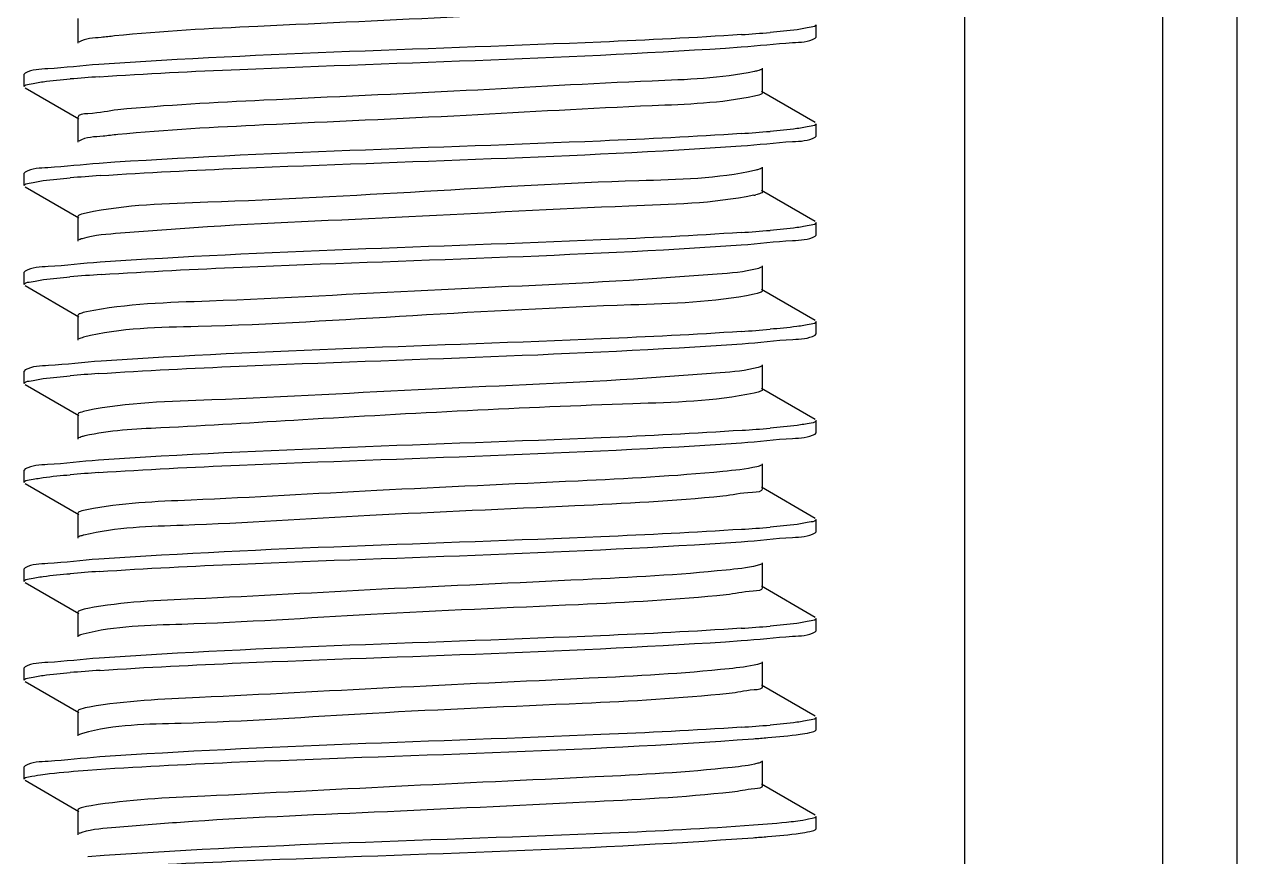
# Model space of a CAD drawing. Extents: x 27938 to 1507990, y 110129 to 923079.
# Drawn here: x 455313.4 to 455605.1, y 382202.7 to 382403 of the extents above; entities that cross this region are included whole.
import ezdxf

# ---------------------------------------------------------------- set-up
doc = ezdxf.new("R2010")
doc.units = 0
doc.header["$LTSCALE"] = 1000
doc.header["$MEASUREMENT"] = 0

msp = doc.modelspace()

# ---------------------------------------------------------------- linework, layer by layer
at = {"linetype": 'Continuous'}
for p, q in [((455539.58, 383675.04), (455539.58, 378934.02)), ((455587.2, 383675.04), (455587.2, 378934.02)), ((455605.06, 383675.04), (455605.06, 378934.02)), ((455326.24, 382404.39), (455326.24, 382398.44)), ((455503.86, 382399.92), (455503.86, 382402.9)), ((455503.86, 382399.92), (455503.86, 382402.9)), ((455503.63, 382399.66), (455503.86, 382399.92)), ((455313.58, 382391.26), (455313.35, 382390.99)), ((455313.35, 382388.02), (455313.35, 382390.99)), ((455313.35, 382388.02), (455313.35, 382390.99)), ((455490.97, 382386.53), (455490.97, 382392.48)), ((455313.58, 382387.76), (455326.5, 382380.27)), ((455503.63, 382379.35), (455490.71, 382386.83)), ((455326.24, 382380.58), (455326.24, 382374.62)), ((455503.86, 382376.11), (455503.86, 382379.09)), ((455503.86, 382376.11), (455503.86, 382379.09)), ((455503.63, 382375.85), (455503.86, 382376.11)), ((455313.58, 382367.44), (455313.35, 382367.18)), ((455313.35, 382364.2), (455313.35, 382367.18)), ((455313.35, 382364.2), (455313.35, 382367.18)), ((455490.97, 382362.72), (455490.97, 382368.67)), ((455313.58, 382363.94), (455326.5, 382356.46)), ((455503.63, 382355.54), (455490.71, 382363.02)), ((455326.24, 382356.76), (455326.24, 382350.81)), ((455503.86, 382352.3), (455503.86, 382355.28)), ((455503.86, 382352.3), (455503.86, 382355.28)), ((455503.63, 382352.04), (455503.86, 382352.3)), ((455313.58, 382343.63), (455313.35, 382343.37)), ((455313.35, 382340.39), (455313.35, 382343.37)), ((455313.35, 382340.39), (455313.35, 382343.37)), ((455490.97, 382338.9), (455490.97, 382344.86)), ((455313.58, 382340.13), (455326.5, 382332.65)), ((455489.67, 382338.23), (455488.93, 382338.06)), ((455503.63, 382331.72), (455490.71, 382339.21)), ((455326.24, 382332.95), (455326.24, 382327)), ((455503.86, 382328.49), (455503.86, 382331.46)), ((455503.86, 382328.49), (455503.86, 382331.46)), ((455503.63, 382328.22), (455503.86, 382328.49)), ((455313.58, 382319.82), (455313.35, 382319.56)), ((455490.97, 382315.09), (455490.97, 382321.04)), ((455313.35, 382316.58), (455313.35, 382319.56)), ((455313.35, 382316.58), (455313.35, 382319.56)), ((455313.58, 382316.32), (455326.5, 382308.84)), ((455489.95, 382314.49), (455488.97, 382314.25)), ((455503.63, 382307.91), (455490.71, 382315.39)), ((455326.24, 382309.14), (455326.24, 382303.18)), ((455503.86, 382304.67), (455503.86, 382307.65)), ((455503.86, 382304.67), (455503.86, 382307.65)), ((455503.63, 382304.41), (455503.86, 382304.67)), ((455490.97, 382291.28), (455490.97, 382297.23)), ((455313.58, 382296), (455313.35, 382295.74)), ((455313.35, 382292.77), (455313.35, 382295.74)), ((455313.35, 382292.77), (455313.35, 382295.74)), ((455313.58, 382292.51), (455326.5, 382285.02)), ((455503.63, 382284.1), (455490.71, 382291.58)), ((455326.24, 382285.33), (455326.24, 382279.37)), ((455503.86, 382280.86), (455503.86, 382283.84)), ((455503.86, 382280.86), (455503.86, 382283.84)), ((455503.63, 382280.6), (455503.86, 382280.86)), ((455490.97, 382267.47), (455490.97, 382273.42)), ((455313.58, 382272.19), (455313.35, 382271.93)), ((455313.35, 382268.95), (455313.35, 382271.93)), ((455313.35, 382268.95), (455313.35, 382271.93)), ((455313.58, 382268.69), (455326.5, 382261.21)), ((455503.63, 382260.28), (455490.71, 382267.77)), ((455326.24, 382261.51), (455326.24, 382255.56)), ((455503.86, 382257.05), (455503.86, 382260.02)), ((455503.63, 382256.79), (455503.86, 382257.05)), ((455313.58, 382248.38), (455313.35, 382248.12)), ((455313.35, 382245.14), (455313.35, 382248.12)), ((455313.35, 382245.14), (455313.35, 382248.12)), ((455490.97, 382243.65), (455490.97, 382249.61)), ((455313.58, 382244.88), (455326.5, 382237.4)), ((455503.63, 382236.47), (455490.71, 382243.95)), ((455326.24, 382237.7), (455326.24, 382231.75)), ((455503.86, 382233.23), (455503.86, 382236.21)), ((455503.86, 382233.23), (455503.86, 382236.21)), ((455503.63, 382232.97), (455503.86, 382233.23)), ((455313.58, 382224.57), (455313.35, 382224.3)), ((455313.35, 382221.33), (455313.35, 382224.3)), ((455313.35, 382221.33), (455313.35, 382224.3)), ((455490.97, 382219.84), (455490.97, 382225.79)), ((455313.58, 382221.07), (455326.5, 382213.59)), ((455503.63, 382212.66), (455490.71, 382220.14)), ((455326.24, 382213.89), (455326.24, 382207.93)), ((455503.86, 382209.42), (455503.86, 382212.4)), ((455503.86, 382209.42), (455503.86, 382212.4)), ((455503.63, 382209.16), (455503.86, 382209.42))]:
    msp.add_line(p, q, dxfattribs=at)
for centre, radius, start, end in [((455458.56, 382808.48), 408.86, 273.8369, 274.8034), ((455358.76, 381981.12), 410.18, 93.826, 94.8054), ((455458.48, 382785.64), 409.83, 273.8305, 274.8033), ((455359.01, 381954.19), 413.31, 93.8044, 94.806), ((455485.24, 382379.63), 18.14, 281.5383, 283.132), ((455458.46, 382762.11), 410.12, 273.8286, 274.8032), ((455359.36, 381925.88), 417.82, 93.7747, 94.806), ((455458.49, 382737.91), 409.73, 273.8312, 274.8033), ((455358.52, 381912.6), 407.26, 93.8482, 94.803), ((455458.74, 382711.03), 406.65, 273.8518, 274.8032), ((455358.61, 381887.69), 408.35, 93.8395, 94.8043), ((455458.56, 382689.38), 408.82, 273.8372, 274.8034), ((455358.75, 381862.14), 410.1, 93.8265, 94.8053), ((455458.49, 382666.55), 409.81, 273.8306, 274.8033), ((455359, 381835.25), 413.19, 93.8052, 94.806), ((455458.46, 382643.05), 410.12, 273.8286, 274.8032)]:
    msp.add_arc(centre, radius, start, end, dxfattribs=at)
for points, knots in [([(455488.65, 382409.44), (455480.27, 382407.81), (455456.58, 382406.97), (455416.95, 382404.65), (455374.23, 382402.79), (455346.56, 382401.38), (455335.1, 382400.21)], [0, 0, 0, 0, 0.166363, 0.459884, 0.775471, 1, 1, 1, 1]), ([(455503.86, 382402.9), (455503.86, 382402.47), (455501.57, 382402.18), (455500.42, 382401.87), (455499.27, 382401.72)], [0, 0, 0, 0, 0.271553, 1, 1, 1, 1]), ([(455335.1, 382400.21), (455334.01, 382400.1), (455331.17, 382399.68), (455328.08, 382399.65), (455326.5, 382398.74)], [0, 0, 0, 0, 0.37517, 1, 1, 1, 1]), ([(455485.92, 382400.54), (455474.64, 382399.77), (455423.09, 382397.28), (455371.47, 382396.1), (455331.27, 382393.36)], [0, 0, 0, 0, 0.219155, 1, 1, 1, 1]), ([(455485.86, 382397.56), (455489.97, 382397.84), (455495.74, 382398.63), (455502.02, 382398.74), (455503.63, 382399.66)], [0, 0, 0, 0, 0.690303, 1, 1, 1, 1]), ([(455331.39, 382390.39), (455342.67, 382391.15), (455394.16, 382393.63), (455445.71, 382394.83), (455485.86, 382397.56)], [0, 0, 0, 0, 0.219327, 1, 1, 1, 1]), ([(455331.27, 382393.36), (455327.17, 382393.08), (455321.43, 382392.28), (455315.18, 382392.17), (455313.58, 382391.26)], [0, 0, 0, 0, 0.690244, 1, 1, 1, 1]), ([(455489.02, 382391.66), (455480.95, 382389.94), (455457.65, 382389.24), (455418.41, 382386.83), (455375.52, 382385.01), (455347.55, 382383.57), (455335.86, 382382.43)], [0, 0, 0, 0, 0.16123, 0.452798, 0.770329, 1, 1, 1, 1]), ([(455490.7, 382392.18), (455490.5, 382392.06), (455489.94, 382391.87), (455489.37, 382391.73), (455489.02, 382391.66)], [0, 0, 0, 0, 0.394958, 1, 1, 1, 1]), ([(455313.35, 382388.02), (455313.35, 382388.45), (455315.62, 382388.74), (455316.77, 382389.05), (455317.92, 382389.2)], [0, 0, 0, 0, 0.27161, 1, 1, 1, 1]), ([(455489.02, 382385.7), (455480.95, 382383.99), (455457.65, 382383.29), (455418.41, 382380.87), (455375.52, 382379.06), (455347.55, 382377.62), (455335.86, 382376.47)], [0, 0, 0, 0, 0.16123, 0.452798, 0.770329, 1, 1, 1, 1]), ([(455490.96, 382386.53), (455490.96, 382386.32), (455490.1, 382385.95), (455489.51, 382385.81), (455489.02, 382385.7)], [0, 0, 0, 0, 0.296864, 1, 1, 1, 1]), ([(455335.86, 382382.43), (455333.46, 382382.19), (455331.21, 382381.45), (455326.24, 382381.45), (455326.25, 382380.58)], [0, 0, 0, 0, 0.734941, 1, 1, 1, 1]), ([(455503.86, 382379.09), (455503.86, 382378.65), (455501.57, 382378.37), (455500.41, 382378.05), (455499.25, 382377.91)], [0, 0, 0, 0, 0.271502, 1, 1, 1, 1]), ([(455335.86, 382376.47), (455334.68, 382376.36), (455331.58, 382375.91), (455328.21, 382375.92), (455326.5, 382374.92)], [0, 0, 0, 0, 0.376916, 1, 1, 1, 1]), ([(455485.86, 382376.72), (455474.59, 382375.95), (455423.1, 382373.47), (455371.54, 382372.28), (455331.39, 382369.55)], [0, 0, 0, 0, 0.219173, 1, 1, 1, 1]), ([(455485.85, 382373.74), (455489.96, 382374.02), (455495.73, 382374.82), (455502.02, 382374.93), (455503.63, 382375.85)], [0, 0, 0, 0, 0.690321, 1, 1, 1, 1]), ([(455331.58, 382366.59), (455342.87, 382367.35), (455394.29, 382369.83), (455445.77, 382371.02), (455485.85, 382373.74)], [0, 0, 0, 0, 0.219774, 1, 1, 1, 1]), ([(455331.39, 382369.55), (455327.26, 382369.27), (455321.49, 382368.47), (455315.19, 382368.37), (455313.58, 382367.44)], [0, 0, 0, 0, 0.690375, 1, 1, 1, 1]), ([(455489.36, 382367.92), (455480.18, 382365.77), (455453.27, 382365.38), (455409.43, 382362.71), (455365.17, 382360.24), (455337.83, 382359.61), (455328.24, 382357.6)], [0, 0, 0, 0, 0.175258, 0.495335, 0.818042, 1, 1, 1, 1]), ([(455490.7, 382368.37), (455490.54, 382368.27), (455490.09, 382368.1), (455489.64, 382367.98), (455489.36, 382367.92)], [0, 0, 0, 0, 0.404749, 1, 1, 1, 1]), ([(455313.35, 382364.2), (455313.35, 382364.64), (455315.64, 382364.92), (455316.79, 382365.24), (455317.94, 382365.39)], [0, 0, 0, 0, 0.271508, 1, 1, 1, 1]), ([(455488.87, 382361.86), (455479.02, 382359.84), (455451.12, 382359.23), (455406.36, 382356.42), (455365.45, 382355), (455339.35, 382352.91), (455330.28, 382352.28), (455327.3, 382351.42)], [0, 0, 0, 0, 0.186159, 0.513431, 0.833084, 0.942545, 1, 1, 1, 1]), ([(455490.96, 382362.72), (455490.96, 382362.53), (455490.28, 382362.18), (455489.77, 382362.06), (455489.36, 382361.97)], [0, 0, 0, 0, 0.303897, 1, 1, 1, 1]), ([(455328.24, 382357.6), (455327.74, 382357.49), (455327.13, 382357.36), (455326.25, 382356.98), (455326.25, 382356.76)], [0, 0, 0, 0, 0.704936, 1, 1, 1, 1]), ([(455503.86, 382355.28), (455503.86, 382354.84), (455501.56, 382354.56), (455500.41, 382354.24), (455499.25, 382354.09)], [0, 0, 0, 0, 0.271487, 1, 1, 1, 1]), ([(455485.85, 382352.91), (455474.6, 382352.14), (455423.18, 382349.66), (455371.69, 382348.46), (455331.58, 382345.75)], [0, 0, 0, 0, 0.219017, 1, 1, 1, 1]), ([(455485.87, 382349.93), (455489.98, 382350.21), (455495.74, 382351.01), (455502.03, 382351.12), (455503.63, 382352.04)], [0, 0, 0, 0, 0.690296, 1, 1, 1, 1]), ([(455327.3, 382351.42), (455327.14, 382351.37), (455326.87, 382351.29), (455326.61, 382351.17), (455326.5, 382351.11)], [0, 0, 0, 0, 0.573147, 1, 1, 1, 1]), ([(455331.86, 382342.79), (455343.16, 382343.55), (455394.5, 382346.02), (455445.9, 382347.21), (455485.87, 382349.93)], [0, 0, 0, 0, 0.220437, 1, 1, 1, 1]), ([(455331.58, 382345.75), (455327.41, 382345.47), (455321.57, 382344.66), (455315.2, 382344.56), (455313.58, 382343.63)], [0, 0, 0, 0, 0.690579, 1, 1, 1, 1]), ([(455489.67, 382344.18), (455486.55, 382343.37), (455477.29, 382342.68), (455450.97, 382340.67), (455410.15, 382339.21), (455365.65, 382336.41), (455338, 382335.81), (455328.29, 382333.8)], [0, 0, 0, 0, 0.059883, 0.170869, 0.490784, 0.815924, 1, 1, 1, 1]), ([(455490.7, 382344.56), (455490.57, 382344.48), (455490.23, 382344.34), (455489.88, 382344.24), (455489.67, 382344.18)], [0, 0, 0, 0, 0.415919, 1, 1, 1, 1]), ([(455313.35, 382340.39), (455313.35, 382340.83), (455315.66, 382341.11), (455316.83, 382341.43), (455317.99, 382341.58)], [0, 0, 0, 0, 0.271323, 1, 1, 1, 1]), ([(455488.93, 382338.06), (455479.23, 382336.04), (455451.64, 382335.4), (455407.1, 382332.98), (455363.34, 382330.13), (455336.53, 382329.98), (455327.58, 382327.68)], [0, 0, 0, 0, 0.183768, 0.508585, 0.828555, 1, 1, 1, 1]), ([(455490.96, 382338.9), (455490.96, 382338.75), (455490.43, 382338.43), (455490, 382338.32), (455489.67, 382338.23)], [0, 0, 0, 0, 0.312635, 1, 1, 1, 1]), ([(455328.29, 382333.8), (455327.77, 382333.69), (455327.16, 382333.55), (455326.25, 382333.17), (455326.25, 382332.95)], [0, 0, 0, 0, 0.705352, 1, 1, 1, 1]), ([(455503.86, 382331.46), (455503.86, 382331.03), (455501.57, 382330.74), (455500.41, 382330.43), (455499.26, 382330.28)], [0, 0, 0, 0, 0.271507, 1, 1, 1, 1]), ([(455485.87, 382329.09), (455474.66, 382328.33), (455423.32, 382325.86), (455371.92, 382324.65), (455331.86, 382321.96)], [0, 0, 0, 0, 0.218687, 1, 1, 1, 1]), ([(455327.58, 382327.68), (455327.36, 382327.63), (455327, 382327.52), (455326.64, 382327.38), (455326.51, 382327.3)], [0, 0, 0, 0, 0.58569, 1, 1, 1, 1]), ([(455331.19, 382318.94), (455342.48, 382319.71), (455394.1, 382322.2), (455445.79, 382323.38), (455486.05, 382326.13)], [0, 0, 0, 0, 0.219037, 1, 1, 1, 1]), ([(455486.05, 382326.13), (455490.12, 382326.41), (455495.83, 382327.2), (455502.04, 382327.31), (455503.63, 382328.22)], [0, 0, 0, 0, 0.690104, 1, 1, 1, 1]), ([(455331.86, 382321.96), (455327.62, 382321.67), (455321.69, 382320.85), (455315.23, 382320.76), (455313.58, 382319.82)], [0, 0, 0, 0, 0.690854, 1, 1, 1, 1]), ([(455489.95, 382320.45), (455486.99, 382319.58), (455477.95, 382318.96), (455451.89, 382316.86), (455410.96, 382315.45), (455366.16, 382312.63), (455338.22, 382312.02), (455328.35, 382310)], [0, 0, 0, 0, 0.057053, 0.166257, 0.485855, 0.813479, 1, 1, 1, 1]), ([(455490.71, 382320.74), (455490.6, 382320.68), (455490.35, 382320.57), (455490.1, 382320.49), (455489.95, 382320.45)], [0, 0, 0, 0, 0.42873, 1, 1, 1, 1]), ([(455313.35, 382316.58), (455313.35, 382317.01), (455315.63, 382317.3), (455316.78, 382317.61), (455317.93, 382317.76)], [0, 0, 0, 0, 0.271601, 1, 1, 1, 1]), ([(455488.97, 382314.25), (455479.4, 382312.25), (455442.9, 382311.33), (455395.38, 382308.77), (455351.51, 382306.06), (455333.86, 382305.32), (455327.89, 382303.94)], [0, 0, 0, 0, 0.18168, 0.674077, 0.886101, 1, 1, 1, 1]), ([(455490.96, 382315.09), (455490.96, 382314.96), (455490.56, 382314.67), (455490.21, 382314.57), (455489.95, 382314.49)], [0, 0, 0, 0, 0.323571, 1, 1, 1, 1]), ([(455328.35, 382310), (455327.82, 382309.89), (455327.19, 382309.74), (455326.25, 382309.36), (455326.25, 382309.14)], [0, 0, 0, 0, 0.706175, 1, 1, 1, 1]), ([(455486.05, 382305.29), (455474.77, 382304.52), (455423.15, 382302.03), (455371.46, 382300.85), (455331.19, 382298.1)], [0, 0, 0, 0, 0.218917, 1, 1, 1, 1]), ([(455503.86, 382307.65), (455503.86, 382307.22), (455501.59, 382306.93), (455500.44, 382306.62), (455499.3, 382306.47)], [0, 0, 0, 0, 0.271649, 1, 1, 1, 1]), ([(455327.89, 382303.94), (455327.61, 382303.88), (455327.14, 382303.76), (455326.68, 382303.58), (455326.51, 382303.49)], [0, 0, 0, 0, 0.596673, 1, 1, 1, 1]), ([(455331.26, 382295.13), (455342.55, 382295.9), (455394.1, 382298.38), (455445.72, 382299.57), (455485.92, 382302.31)], [0, 0, 0, 0, 0.219094, 1, 1, 1, 1]), ([(455485.92, 382302.31), (455490.02, 382302.59), (455495.77, 382303.38), (455502.03, 382303.49), (455503.63, 382304.41)], [0, 0, 0, 0, 0.690241, 1, 1, 1, 1]), ([(455331.19, 382298.1), (455327.11, 382297.82), (455321.4, 382297.03), (455315.17, 382296.92), (455313.58, 382296)], [0, 0, 0, 0, 0.690151, 1, 1, 1, 1]), ([(455490.71, 382296.93), (455490.37, 382296.74), (455487.3, 382295.92), (455484.19, 382295.66), (455481.46, 382295.39)], [0, 0, 0, 0, 0.122428, 1, 1, 1, 1]), ([(455313.35, 382292.77), (455313.35, 382293.2), (455315.62, 382293.48), (455316.77, 382293.79), (455317.91, 382293.94)], [0, 0, 0, 0, 0.27163, 1, 1, 1, 1]), ([(455481.46, 382295.39), (455469.86, 382294.25), (455442.08, 382292.82), (455399.38, 382290.99), (455360.08, 382288.65), (455336.66, 382287.85), (455328.44, 382286.2)], [0, 0, 0, 0, 0.227968, 0.544065, 0.835946, 1, 1, 1, 1]), ([(455490.96, 382291.28), (455490.97, 382290.42), (455486.06, 382290.4), (455483.83, 382289.67), (455481.46, 382289.44)], [0, 0, 0, 0, 0.265144, 1, 1, 1, 1]), ([(455481.46, 382289.44), (455469.61, 382288.27), (455441.26, 382286.82), (455397.91, 382285.04), (455358.69, 382282.43), (455335.48, 382281.99), (455327.72, 382280.09)], [0, 0, 0, 0, 0.231868, 0.552576, 0.844286, 1, 1, 1, 1]), ([(455328.44, 382286.2), (455327.88, 382286.09), (455327.23, 382285.94), (455326.25, 382285.56), (455326.25, 382285.33)], [0, 0, 0, 0, 0.707243, 1, 1, 1, 1]), ([(455503.86, 382283.84), (455503.86, 382283.4), (455501.58, 382283.12), (455500.42, 382282.81), (455499.27, 382282.66)], [0, 0, 0, 0, 0.271555, 1, 1, 1, 1]), ([(455327.72, 382280.09), (455327.47, 382280.03), (455327.06, 382279.92), (455326.66, 382279.76), (455326.51, 382279.67)], [0, 0, 0, 0, 0.590543, 1, 1, 1, 1]), ([(455485.92, 382281.47), (455474.64, 382280.7), (455423.09, 382278.22), (455371.47, 382277.03), (455331.26, 382274.29)], [0, 0, 0, 0, 0.219151, 1, 1, 1, 1]), ([(455485.86, 382278.49), (455489.98, 382278.77), (455495.74, 382279.57), (455502.02, 382279.68), (455503.63, 382280.6)], [0, 0, 0, 0, 0.690302, 1, 1, 1, 1]), ([(455331.38, 382271.32), (455342.66, 382272.09), (455394.16, 382274.57), (455445.71, 382275.76), (455485.86, 382278.49)], [0, 0, 0, 0, 0.219316, 1, 1, 1, 1]), ([(455331.26, 382274.29), (455327.17, 382274.01), (455321.43, 382273.22), (455315.18, 382273.11), (455313.58, 382272.19)], [0, 0, 0, 0, 0.690241, 1, 1, 1, 1]), ([(455490.71, 382273.12), (455490.4, 382272.94), (455487.58, 382272.16), (455484.72, 382271.91), (455482.21, 382271.66)], [0, 0, 0, 0, 0.124553, 1, 1, 1, 1]), ([(455313.35, 382268.95), (455313.35, 382269.38), (455315.62, 382269.67), (455316.77, 382269.98), (455317.92, 382270.13)], [0, 0, 0, 0, 0.271612, 1, 1, 1, 1]), ([(455482.21, 382271.66), (455470.79, 382270.48), (455443.16, 382269.07), (455400.46, 382267.21), (455360.78, 382264.9), (455337.03, 382264.05), (455328.62, 382262.42)], [0, 0, 0, 0, 0.223808, 0.539121, 0.832916, 1, 1, 1, 1]), ([(455490.96, 382267.47), (455490.97, 382266.67), (455486.46, 382266.58), (455484.4, 382265.93), (455482.21, 382265.7)], [0, 0, 0, 0, 0.265825, 1, 1, 1, 1]), ([(455482.21, 382265.7), (455470.4, 382264.49), (455441.9, 382263.04), (455398.17, 382261.28), (455358.64, 382258.52), (455335.22, 382258.25), (455327.52, 382256.23)], [0, 0, 0, 0, 0.229779, 0.552271, 0.845852, 1, 1, 1, 1]), ([(455328.62, 382262.42), (455328.02, 382262.31), (455327.33, 382262.15), (455326.25, 382261.76), (455326.24, 382261.51)], [0, 0, 0, 0, 0.709559, 1, 1, 1, 1]), ([(455503.86, 382260.02), (455503.86, 382259.59), (455501.57, 382259.31), (455500.41, 382258.99), (455499.26, 382258.84)], [0, 0, 0, 0, 0.271503, 1, 1, 1, 1]), ([(455327.52, 382256.23), (455327.32, 382256.17), (455326.97, 382256.07), (455326.64, 382255.94), (455326.51, 382255.86)], [0, 0, 0, 0, 0.582657, 1, 1, 1, 1]), ([(455485.86, 382257.66), (455474.59, 382256.89), (455423.1, 382254.41), (455371.54, 382253.22), (455331.38, 382250.49)], [0, 0, 0, 0, 0.219176, 1, 1, 1, 1]), ([(455485.85, 382254.68), (455489.96, 382254.96), (455495.73, 382255.76), (455502.02, 382255.86), (455503.63, 382256.79)], [0, 0, 0, 0, 0.690321, 1, 1, 1, 1]), ([(455331.57, 382247.52), (455342.86, 382248.29), (455394.29, 382250.76), (455445.77, 382251.95), (455485.85, 382254.68)], [0, 0, 0, 0, 0.219756, 1, 1, 1, 1]), ([(455331.38, 382250.49), (455327.26, 382250.21), (455321.48, 382249.41), (455315.19, 382249.3), (455313.58, 382248.38)], [0, 0, 0, 0, 0.690369, 1, 1, 1, 1]), ([(455482.94, 382247.92), (455471.76, 382246.72), (455444.43, 382245.34), (455401.92, 382243.44), (455361.87, 382241.19), (455337.74, 382240.24), (455329.03, 382238.69)], [0, 0, 0, 0, 0.218693, 0.532071, 0.827808, 1, 1, 1, 1]), ([(455490.71, 382249.3), (455490.42, 382249.14), (455487.85, 382248.4), (455485.23, 382248.16), (455482.94, 382247.92)], [0, 0, 0, 0, 0.126851, 1, 1, 1, 1]), ([(455313.35, 382245.14), (455313.35, 382245.57), (455315.64, 382245.86), (455316.79, 382246.17), (455317.94, 382246.32)], [0, 0, 0, 0, 0.271513, 1, 1, 1, 1]), ([(455482.94, 382241.97), (455471.19, 382240.71), (455442.56, 382239.26), (455398.52, 382237.51), (455358.67, 382234.61), (455335.02, 382234.52), (455327.36, 382232.37)], [0, 0, 0, 0, 0.227419, 0.551484, 0.846998, 1, 1, 1, 1]), ([(455490.96, 382243.65), (455490.97, 382242.92), (455486.86, 382242.77), (455484.95, 382242.18), (455482.94, 382241.97)], [0, 0, 0, 0, 0.266653, 1, 1, 1, 1]), ([(455329.03, 382238.69), (455328.33, 382238.56), (455327.54, 382238.38), (455326.25, 382237.99), (455326.24, 382237.7)], [0, 0, 0, 0, 0.714126, 1, 1, 1, 1]), ([(455503.86, 382236.21), (455503.86, 382235.78), (455501.56, 382235.49), (455500.41, 382235.18), (455499.25, 382235.03)], [0, 0, 0, 0, 0.271487, 1, 1, 1, 1]), ([(455327.36, 382232.37), (455327.19, 382232.32), (455326.9, 382232.23), (455326.62, 382232.11), (455326.51, 382232.05)], [0, 0, 0, 0, 0.575512, 1, 1, 1, 1]), ([(455485.85, 382233.84), (455474.6, 382233.08), (455423.17, 382230.6), (455371.69, 382229.4), (455331.57, 382226.69)], [0, 0, 0, 0, 0.219025, 1, 1, 1, 1]), ([(455500.01, 382232.15), (455500.8, 382232.27), (455502.01, 382232.48), (455503.24, 382232.75), (455503.63, 382232.97)], [0, 0, 0, 0, 0.642945, 1, 1, 1, 1]), ([(455328.67, 382223.51), (455340.17, 382224.35), (455393.53, 382226.95), (455446.98, 382227.99), (455488.76, 382231.07)], [0, 0, 0, 0, 0.215786, 1, 1, 1, 1]), ([(455488.76, 382231.07), (455489.91, 382231.16), (455493.67, 382231.45), (455497.42, 382231.79), (455500.01, 382232.15)], [0, 0, 0, 0, 0.307514, 1, 1, 1, 1]), ([(455331.57, 382226.69), (455327.41, 382226.41), (455321.57, 382225.6), (455315.2, 382225.5), (455313.58, 382224.57)], [0, 0, 0, 0, 0.690571, 1, 1, 1, 1]), ([(455317.28, 382222.42), (455318, 382222.52), (455321.79, 382222.98), (455325.59, 382223.28), (455328.67, 382223.51)], [0, 0, 0, 0, 0.191525, 1, 1, 1, 1]), ([(455483.64, 382224.18), (455472.71, 382222.96), (455445.69, 382221.6), (455403.37, 382219.67), (455362.99, 382217.48), (455338.48, 382216.45), (455329.47, 382214.95)], [0, 0, 0, 0, 0.213597, 0.525045, 0.822717, 1, 1, 1, 1]), ([(455490.71, 382225.49), (455490.44, 382225.34), (455488.11, 382224.64), (455485.72, 382224.41), (455483.64, 382224.18)], [0, 0, 0, 0, 0.129326, 1, 1, 1, 1]), ([(455313.35, 382221.33), (455313.35, 382221.7), (455315.28, 382222.02), (455316.29, 382222.28), (455317.28, 382222.42)], [0, 0, 0, 0, 0.274205, 1, 1, 1, 1]), ([(455483.64, 382218.23), (455471.97, 382216.93), (455443.22, 382215.56), (455399.02, 382213.36), (455361.22, 382211.85), (455337.88, 382209.92), (455329.87, 382209.31), (455327.24, 382208.52)], [0, 0, 0, 0, 0.224806, 0.550241, 0.84772, 0.947459, 1, 1, 1, 1]), ([(455490.97, 382219.84), (455490.97, 382219.17), (455487.23, 382218.96), (455485.47, 382218.43), (455483.64, 382218.23)], [0, 0, 0, 0, 0.267648, 1, 1, 1, 1]), ([(455329.47, 382214.95), (455328.66, 382214.82), (455327.77, 382214.61), (455326.25, 382214.21), (455326.24, 382213.89)], [0, 0, 0, 0, 0.71787, 1, 1, 1, 1]), ([(455503.86, 382212.4), (455503.86, 382212.03), (455501.97, 382211.71), (455500.97, 382211.45), (455500.01, 382211.32)], [0, 0, 0, 0, 0.274554, 1, 1, 1, 1]), ([(455488.76, 382210.24), (455477.31, 382209.39), (455423.94, 382206.79), (455370.5, 382205.73), (455328.67, 382202.67)], [0, 0, 0, 0, 0.214949, 1, 1, 1, 1]), ([(455500.01, 382211.32), (455499.29, 382211.22), (455495.55, 382210.76), (455491.8, 382210.46), (455488.76, 382210.24)], [0, 0, 0, 0, 0.191311, 1, 1, 1, 1]), ([(455500, 382208.34), (455500.79, 382208.45), (455502, 382208.66), (455503.24, 382208.94), (455503.63, 382209.16)], [0, 0, 0, 0, 0.643054, 1, 1, 1, 1]), ([(455327.24, 382208.52), (455327.09, 382208.48), (455326.85, 382208.4), (455326.6, 382208.29), (455326.51, 382208.23)], [0, 0, 0, 0, 0.569048, 1, 1, 1, 1]), ([(455328.54, 382199.69), (455340.03, 382200.53), (455393.42, 382203.13), (455446.89, 382204.18), (455488.72, 382207.26)], [0, 0, 0, 0, 0.215407, 1, 1, 1, 1]), ([(455488.72, 382207.26), (455489.88, 382207.34), (455493.64, 382207.64), (455497.41, 382207.97), (455500, 382208.34)], [0, 0, 0, 0, 0.307504, 1, 1, 1, 1])]:
    msp.add_open_spline(points, degree=3, knots=knots, dxfattribs=at)
for points in [[(455499.27, 382401.72), (455497.12, 382401.44), (455494.96, 382401.24), (455492.8, 382401.06)], [(455317.92, 382389.2), (455320.07, 382389.48), (455322.23, 382389.68), (455324.39, 382389.86)], [(455499.25, 382377.91), (455497.11, 382377.63), (455494.96, 382377.43), (455492.8, 382377.24)], [(455317.94, 382365.39), (455320.08, 382365.66), (455322.23, 382365.86), (455324.38, 382366.05)], [(455499.25, 382354.09), (455497.11, 382353.81), (455494.96, 382353.61), (455492.8, 382353.43)], [(455317.99, 382341.58), (455320.11, 382341.85), (455322.23, 382342.05), (455324.36, 382342.23)], [(455499.26, 382330.28), (455497.11, 382330), (455494.96, 382329.8), (455492.8, 382329.62)], [(455317.93, 382317.76), (455320.09, 382318.04), (455322.25, 382318.24), (455324.42, 382318.42)], [(455499.3, 382306.47), (455497.13, 382306.19), (455494.96, 382305.99), (455492.79, 382305.8)], [(455317.91, 382293.94), (455320.07, 382294.23), (455322.24, 382294.43), (455324.41, 382294.61)], [(455499.27, 382282.66), (455497.12, 382282.38), (455494.96, 382282.18), (455492.8, 382281.99)], [(455317.92, 382270.13), (455320.07, 382270.41), (455322.23, 382270.61), (455324.39, 382270.8)], [(455499.26, 382258.84), (455497.11, 382258.56), (455494.96, 382258.36), (455492.8, 382258.18)], [(455317.94, 382246.32), (455320.08, 382246.6), (455322.23, 382246.8), (455324.38, 382246.98)], [(455499.25, 382235.03), (455497.11, 382234.75), (455494.96, 382234.55), (455492.8, 382234.37)]]:
    msp.add_open_spline(points, degree=3, dxfattribs=at)

doc.saveas('drawing.dxf')
